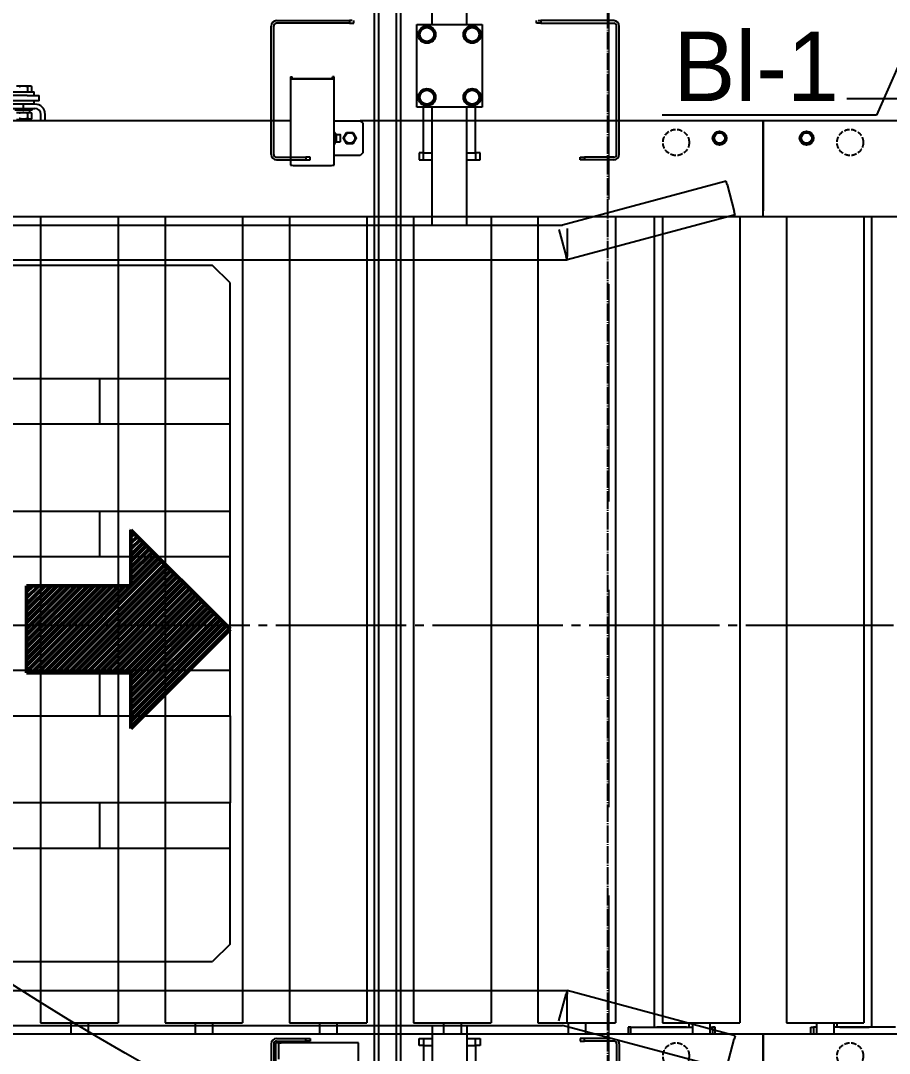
# Model space of a CAD drawing. Header units: millimetres. Extents: x -383313 to -161684, y -117025 to 99224.
# Drawn here: x -346189 to -345190, y -8464 to -7277 of the extents above; entities that cross this region are included whole.
import ezdxf
from ezdxf import colors
from ezdxf.entities.mleader import LeaderData, LeaderLine
from ezdxf.math import Vec2, Vec3

# ---------------------------------------------------------------- set-up
doc = ezdxf.new("R2010")
doc.units = ezdxf.units.MM
doc.header["$MEASUREMENT"] = 0
for name, pattern in [('DASHED', [0.75, 0.5, -0.25]), ('ESKD_shtrih', [4, 3, -1]), ('ESKD_shtrihpunktir', [18, 15, -1, 1, -1]), ('PS-GOST2.303 5', [24, 20, -1.5, 1, -1.5])]:
    doc.linetypes.add(name, pattern=pattern)
doc.layers.get('Defpoints').update_dxf_attribs({"color": 31})
for name, color, linetype in [('001__КОНСТРУКТИВ__размеры внутр.', 7, 'Continuous'), ('PDF_Geometry', 7, 'Continuous'), ('PS_Оси', 5, 'PS-GOST2.303 5'), ('PV-3401', 7, 'Continuous'), ('Ограждения', 20, 'Continuous'), ('Робот', 30, 'Continuous')]:
    doc.layers.add(name, color=color, linetype=linetype)
doc.layers.add('1', color=7, linetype='Continuous', lineweight=50)
doc.styles.add('PSTUDIO', font='arial.ttf')
doc.dimstyles.new('PS_TICK', dxfattribs={"dimscale": 100, "dimtxt": 2.5, "dimasz": 1, "dimexe": 2, "dimexo": 2, "dimgap": 1, "dimtad": 1, "dimdec": 0, "dimzin": 0, "dimdsep": 46, "dimtxsty": 'PSTUDIO', "dimblk": 'ARCHTICK', "dimcen": 2, "dimdle": 1.5, "dimse1": 1, "dimse2": 1, "dimadec": 0, "dimazin": 0, "dimtfac": 1, "dimtdec": 0, "dimtix": 1, "dimtmove": 1, "dimatfit": 3, "dimldrblk": 'ARCHTICK', "dimfxl": 1, "dimtolj": 1, "dimtzin": 0, "dimarcsym": 0})

# ---------------------------------------------------------------- blocks, each defined once
blk = doc.blocks.new('*U108')
at = {"layer": 'Ограждения'}
for points in [[(4188, -15), (105, -15), (105, 15), (4188, 15)], [(4183, -10), (110, -10), (110, 10), (4183, 10)]]:
    blk.add_lwpolyline(points, close=True, dxfattribs=at)
blk = doc.blocks.new('паллета1')
at = {"color": 44}
for p, q in [((20, 600), (0, 580)), ((130, 600), (20, 600)), ((130, -600), (130, 600)), ((182.5, 600), (130, 600)), ((282.5, 600), (182.5, 600)), ((182.5, 600), (182.5, -600)), ((282.5, -600), (282.5, 600)), ((335, 600), (282.5, 600)), ((465, 600), (335, 600)), ((335, 600), (335, -600)), ((465, -600), (465, 600)), ((517.5, 600), (465, 600)), ((517.5, 600), (617.5, 600)), ((517.5, -600), (517.5, 600)), ((617.5, 600), (617.5, -600)), ((670, 600), (617.5, 600)), ((780, 600), (670, 600)), ((670, 600), (670, -600)), ((780, 600), (800, 580)), ((0, 580), (0, -580)), ((800, -580), (800, 580)), ((130, 450), (182.5, 450)), ((282.5, 450), (335, 450)), ((465, 450), (517.5, 450)), ((617.5, 450), (670, 450))]:
    blk.add_line(p, q, dxfattribs=at)
blk = doc.blocks.new('_ArchTick')
at = {"color": 0, "linetype": 'ByBlock', "const_width": 0.15}
blk.add_lwpolyline([(-0.5, -0.5), (0.5, 0.5)], dxfattribs=at)
blk = doc.blocks.new('*D306')
at = {"layer": '001__КОНСТРУКТИВ__размеры внутр.', "color": 0, "linetype": 'ByBlock', "lineweight": -2, "ltscale": 100, "transparency": 16777216}
for p, q in [((-345089.2, -6786.8), (-345089.2, -7566.8)), ((-343889.2, -6786.8), (-343889.2, -7566.8)), ((-343739.2, -7366.8), (-345239.2, -7366.8))]:
    blk.add_line(p, q, dxfattribs=at)
at = {"layer": 'Defpoints', "color": 0, "ltscale": 100, "transparency": 16777216}
for p in [(-345089.2, -6586.8), (-343889.2, -6586.8), (-345089.2, -7366.8)]:
    blk.add_point(p, dxfattribs=at)
at = {"layer": '001__КОНСТРУКТИВ__размеры внутр.', "color": 0, "lineweight": -2, "ltscale": 100, "transparency": 16777216, "xscale": 100, "yscale": 100, "zscale": 100, "rotation": 180}
blk.add_blockref('_ArchTick', (-345089.2, -7366.8), dxfattribs=at)
at = {"layer": '001__КОНСТРУКТИВ__размеры внутр.', "color": 0, "lineweight": -2, "ltscale": 100, "transparency": 16777216, "xscale": 100, "yscale": 100, "zscale": 100}
blk.add_blockref('_ArchTick', (-343889.2, -7366.8), dxfattribs=at)
at = {"layer": '001__КОНСТРУКТИВ__размеры внутр.', "color": 0, "ltscale": 100, "transparency": 16777216, "insert": (-344489.2, -7139.2), "char_height": 250, "attachment_point": 5, "style": 'PSTUDIO'}
blk.add_mtext('\\A1;1200', dxfattribs=at)
blk = doc.blocks.new('A$Cdbab0bab')
at = {"color": 3}
for p, q in [((0, 478), (0, 520)), ((465, 515), (465, 480)), ((560, 520), (560, 480)), ((2000, 520), (2000, 478)), ((557, 480), (557, 498.8)), ((0, 470), (0, 478)), ((465, 480), (553.7, 480)), ((557, 480), (553.7, 480)), ((557, 480), (560, 480)), ((2000, 478), (2000, 470)), ((0, 470), (1865, 470)), ((55, 470), (55, 462)), ((58, 462), (58, 470)), ((61.3, 457), (61.3, 470)), ((81.3, 457), (81.3, 470)), ((152, 470), (152, 462)), ((155, 462), (155, 470)), ((204.2, 457), (204.2, 470)), ((224.2, 457), (224.2, 470)), ((347.1, 457), (347.1, 470)), ((367.1, 457), (367.1, 470)), ((489.9, 457), (489.9, 470)), ((509.9, 457), (509.9, 470)), ((632.8, 457), (632.8, 470)), ((652.8, 457), (652.8, 470)), ((775.7, 457), (775.7, 470)), ((795.7, 457), (795.7, 470)), ((1865, 470), (2000, 470)), ((1918.7, 457), (1918.7, 470)), ((1938.7, 457), (1938.7, 470)), ((1942, 462), (1942, 470)), ((1945, 470), (1945, 462)), ((71.3, 457), (26.8, 457)), ((26.8, -470), (26.8, 457)), ((55, 462), (58, 462)), ((61.3, 462), (58, 462)), ((115.8, 457), (71.3, 457)), ((152, 462), (81.3, 462)), ((85, 462), (85, 457)), ((88, 462), (122, 462)), ((115.8, -470), (115.8, 457)), ((125, 462), (125, -470)), ((152, 462), (155, 462)), ((214.2, 457), (169.7, 457)), ((169.7, -470), (169.7, 457)), ((258.7, 457), (214.2, 457)), ((258.7, -470), (258.7, 457)), ((357.1, 457), (312.6, 457)), ((312.6, -470), (312.6, 457)), ((401.6, 457), (357.1, 457)), ((401.6, -470), (401.6, 457)), ((499.9, 457), (455.4, 457)), ((455.4, 104), (455.4, 457)), ((544.4, 457), (499.9, 457)), ((544.4, 104), (544.4, 457)), ((642.8, 457), (598.3, 457)), ((598.3, -470), (598.3, 457)), ((687.3, 457), (642.8, 457)), ((687.3, -470), (687.3, 457)), ((785.7, 457), (741.2, 457)), ((741.2, -470), (741.2, 457)), ((830.2, 457), (785.7, 457)), ((830.2, -470), (830.2, 457)), ((1848, 462), (1855, 462)), ((1848, 462), (1865, 462)), ((1865, 462), (1918.7, 462)), ((1875, 462), (1875, -470)), ((1912, 462), (1878, 462)), ((1928.7, 457), (1884.2, 457)), ((1884.2, -470), (1884.2, 457)), ((1915, 462), (1915, 457)), ((1973.2, 457), (1928.7, 457)), ((1938.7, 462), (1942, 462)), ((1945, 462), (1942, 462)), ((1973.2, -470), (1973.2, 457)), ((455.4, -470), (455.4, 104)), ((544.4, -470), (544.4, 104)), ((0, -470), (0, -476.3)), ((2000, -470), (0, -470)), ((2000, -470), (2000, -476.3)), ((0, -580), (0, -476.3)), ((2000, -476.3), (2000, -580)), ((493, -529), (493, -628.6)), ((538.3, -528.6), (497.7, -528.6)), ((543, -628.6), (543, -529)), ((460, -543), (463, -540)), ((460, -577), (460, -543)), ((463, -540), (493, -540)), ((485.8, -556), (486.1, -555.7)), ((485.8, -556), (485.8, -563.9)), ((486.1, -564.2), (486.1, -555.7)), ((490.8, -555.7), (486.1, -555.7)), ((490.8, -564.2), (490.8, -555.7)), ((492, -556.3), (490.8, -556.3)), ((492, -555), (492, -565)), ((493, -555), (492, -555)), ((485.8, -563.9), (486.1, -564.2)), ((490.8, -564.2), (486.1, -564.2)), ((492, -563.7), (490.8, -563.7)), ((493, -565), (492, -565)), ((0, -580), (463, -580)), ((463, -580), (460, -577)), ((493, -580), (463, -580)), ((543, -580), (1463, -580)), ((825, -580), (825, -587.3)), ((830, -580), (830, -587.3)), ((842, -581.5), (840.2, -582.5)), ((858, -581.5), (842, -581.5)), ((845, -581.5), (845, -580)), ((1543, -580), (2000, -580)), ((840, -592), (860, -592)), ((840, -592), (840, -594)), ((840.2, -582.5), (840.2, -588.5)), ((842, -589.5), (840.2, -588.5)), ((858, -589.5), (842, -589.5)), ((842.5, -589.5), (842.5, -592)), ((845.1, -582.5), (845.1, -588.5)), ((832, -603), (845.6, -603)), ((832, -603), (832, -609)), ((850, -594), (836.7, -594)), ((836.7, -599), (850, -599)), ((837.5, -599), (837.5, -603)), ((845.6, -603), (986.4, -603)), ((850, -594), (850, -599)), ((870, -594), (850, -594)), ((850, -599), (870, -599)), ((845.6, -609), (832, -609)), ((837.5, -609), (837.5, -613)), ((862.5, -613), (837.5, -613)), ((840.2, -613), (840.2, -619)), ((845.1, -613), (845.1, -619)), ((845.6, -609), (986.4, -609)), ((493, -628.6), (493, -630.4)), ((495, -628.6), (495, -630.4)), ((538.3, -628.2), (497.7, -628.2)), ((538.3, -628.4), (497.7, -628.4)), ((541, -628.6), (541, -630.4)), ((543, -630.4), (543, -628.6)), ((842, -620), (840.2, -619)), ((858, -620), (842, -620)), ((493, -630.4), (495, -630.4)), ((543, -630.4), (541, -630.4))]:
    blk.add_line(p, q, dxfattribs=at)
at = {"color": 1, "linetype": 'ESKD_shtrihpunktir', "ltscale": 10}
blk.add_line((2000, 0), (0, 0), dxfattribs=at)
at = {"color": 94, "linetype": 'ESKD_shtrih', "ltscale": 2}
for centre in [(100, 495), (1900, 495), (100, -555), (1900, -555)]:
    blk.add_circle(centre, 15, dxfattribs=at)
at = {"color": 3}
for centre, radius in [((50, -560), 8), ((50, -560), 6), ((475, -560), 6), ((1950, -560), 8), ((1950, -560), 6)]:
    blk.add_circle(centre, radius, dxfattribs=at)
for centre, radius, start, end in [((500, -560), 10, 134.427, 156.9261), ((500, -560), 10, 203.0739, 225.573), ((836.7, -587.3), 11.7, 180, 270), ((836.7, -587.3), 6.7, 180, 270)]:
    blk.add_arc(centre, radius, start, end, dxfattribs=at)
for centre, major_axis, start_param, end_param in [((497.7, -529), (-4.7, 0), 4.712389, 6.283185), ((538.3, -529), (-4.7, 0), 3.141593, 4.712389), ((497.7, -628.6), (4.7, 0), 1.570796, 3.141593), ((497.7, -628.6), (-2.7, 0), 4.712389, 6.283185), ((538.3, -628.6), (4.7, 0), 0, 1.570796), ((538.3, -628.6), (2.7, 0), 0, 1.570796)]:
    blk.add_ellipse(centre, major_axis=major_axis, ratio=0.087156, start_param=start_param, end_param=end_param, dxfattribs=at)
for points, weights in [([(46.2, -553.5), (44.4, -556.7), (42.5, -560)], [1.2245094272, 1.41394169484, 1.2245094272]), ([(53.8, -553.5), (50, -553.5), (46.2, -553.5)], [1.2245094272, 1.41394169484, 1.2245094272]), ([(57.5, -560), (55.6, -556.7), (53.8, -553.5)], [1.2245094272, 1.41394169484, 1.2245094272]), ([(467.5, -560), (469.4, -556.7), (471.2, -553.5)], [1.2245094272, 1.41394169484, 1.2245094272]), ([(471.2, -553.5), (475, -553.5), (478.8, -553.5)], [1.2245094272, 1.41394169484, 1.2245094272]), ([(478.8, -553.5), (480.6, -556.7), (482.5, -560)], [1.2245094272, 1.41394169484, 1.2245094272]), ([(1946.2, -553.5), (1944.4, -556.7), (1942.5, -560)], [1.2245094272, 1.41394169484, 1.2245094272]), ([(1953.8, -553.5), (1950, -553.5), (1946.2, -553.5)], [1.2245094272, 1.41394169484, 1.2245094272]), ([(1957.5, -560), (1955.6, -556.7), (1953.8, -553.5)], [1.2245094272, 1.41394169484, 1.2245094272]), ([(42.5, -560), (44.4, -563.2), (46.2, -566.5)], [1.2245094272, 1.41394169484, 1.2245094272]), ([(46.2, -566.5), (50, -566.5), (53.8, -566.5)], [1.2245094272, 1.41394169484, 1.2245094272]), ([(53.8, -566.5), (55.6, -563.2), (57.5, -560)], [1.2245094272, 1.41394169484, 1.2245094272]), ([(471.2, -566.5), (469.4, -563.2), (467.5, -560)], [1.2245094272, 1.41394169484, 1.2245094272]), ([(478.8, -566.5), (475, -566.5), (471.2, -566.5)], [1.2245094272, 1.41394169484, 1.2245094272]), ([(482.5, -560), (480.6, -563.2), (478.8, -566.5)], [1.2245094272, 1.41394169484, 1.2245094272]), ([(1942.5, -560), (1944.4, -563.2), (1946.2, -566.5)], [1.2245094272, 1.41394169484, 1.2245094272]), ([(1946.2, -566.5), (1950, -566.5), (1953.8, -566.5)], [1.2245094272, 1.41394169484, 1.2245094272]), ([(1953.8, -566.5), (1955.6, -563.2), (1957.5, -560)], [1.2245094272, 1.41394169484, 1.2245094272]), ([(840.2, -582.5), (842.6, -581.1), (845.1, -582.5)], [1.22364575665, 1.41294441399, 1.22364575665]), ([(840.2, -588.5), (842.6, -589.9), (845.1, -588.5)], [1.22364575665, 1.41294441399, 1.22364575665]), ([(845.1, -582.5), (850, -581.1), (854.9, -582.5)], [1.22364575665, 1.41294441399, 1.22364575665]), ([(845.1, -588.5), (850, -589.9), (854.9, -588.5)], [1.22364575665, 1.41294441399, 1.22364575665]), ([(840.2, -619), (842.6, -620.4), (845.1, -619)], [1.22364575665, 1.41294441399, 1.22364575665]), ([(845.1, -619), (850, -620.4), (854.9, -619)], [1.22364575665, 1.41294441399, 1.22364575665])]:
    blk.add_rational_spline(points, weights, degree=2, dxfattribs=at)
blk = doc.blocks.new('Робот ABB IRB660_3.15 (сверху)')
at = {"layer": 'Робот'}
blk.add_circle((0, 0), 3150, dxfattribs=at)
blk = doc.blocks.new('A$Cf5759c35')
at = {"layer": 'PDF_Geometry', "color": 8, "lineweight": 13}
for points in [[(12949.6, 10782.3), (12949.6, 11032.1)], [(12949.6, 10435.2), (12949.6, 10684.9)], [(12949.6, 10083.8), (12949.6, 10333.6)], [(12949.6, 9732.4), (12949.6, 9982.2)]]:
    blk.add_lwpolyline(points, dxfattribs=at)
blk = doc.blocks.new('A$C720D38B5')
at = {"layer": '1', "color": 6}
for p, q in [((-113.9, 50.1), (-113.9, 114.1)), ((-113.9, 114.1), (0.1, 0.1)), ((-113.9, 113.6), (-113.6, 113.8)), ((-113.9, 106.5), (-110.1, 110.3)), ((-113.9, 99.4), (-106.5, 106.8)), ((-113.9, 92.3), (-103, 103.2)), ((-113.9, 85.3), (-99.5, 99.7)), ((-113.9, 78.2), (-95.9, 96.2)), ((-113.9, 71.1), (-92.4, 92.6)), ((-113.9, 64.1), (-88.9, 89.1)), ((-113.9, 57), (-85.3, 85.5)), ((-213.7, -49.9), (-81.8, 82)), ((-206.6, -49.9), (-78.2, 78.5)), ((-199.5, -49.9), (-74.7, 74.9)), ((-192.5, -49.9), (-71.2, 71.4)), ((-185.4, -49.9), (-67.6, 67.9)), ((-178.3, -49.9), (-64.1, 64.3)), ((-171.3, -49.9), (-60.6, 60.8)), ((-233.9, 43), (-226.8, 50.1)), ((-233.9, 36), (-219.7, 50.1)), ((-233.9, 28.9), (-212.7, 50.1)), ((-233.9, 21.8), (-205.6, 50.1)), ((-233.9, 14.8), (-198.5, 50.1)), ((-233.9, 7.7), (-191.5, 50.1)), ((-233.9, 0.6), (-184.4, 50.1)), ((-233.9, -6.4), (-177.3, 50.1)), ((-233.9, -13.5), (-170.2, 50.1)), ((-233.9, -20.6), (-163.2, 50.1)), ((-233.9, -27.7), (-156.1, 50.1)), ((-233.9, -34.7), (-149, 50.1)), ((-233.9, -41.8), (-142, 50.1)), ((-233.9, -48.9), (-134.9, 50.1)), ((-233.9, 50.1), (-113.9, 50.1)), ((-233.9, -49.9), (-233.9, 50.1)), ((-227.8, -49.9), (-127.8, 50.1)), ((-220.8, -49.9), (-120.8, 50.1)), ((-164.2, -49.9), (-57, 57.3)), ((-157.1, -49.9), (-53.5, 53.7)), ((-150, -49.9), (-50, 50.2)), ((-143, -49.9), (-46.4, 46.7)), ((-135.9, -49.9), (-42.9, 43.1)), ((-128.8, -49.9), (-39.4, 39.6)), ((-121.8, -49.9), (-35.8, 36.1)), ((-114.7, -49.9), (-32.3, 32.5)), ((-113.9, -56.2), (-28.7, 29)), ((-113.9, -63.2), (-25.2, 25.4)), ((-113.9, -70.3), (-21.7, 21.9)), ((-113.9, -77.4), (-18.1, 18.4)), ((-113.9, -84.4), (-14.6, 14.8)), ((-113.9, -91.5), (-11.1, 11.3)), ((-113.9, -98.6), (-7.5, 7.8)), ((-113.9, -105.7), (-4, 4.2)), ((-113.9, -112.7), (-0.5, 0.7)), ((0.1, 0.1), (-113.9, -113.9)), ((-113.9, -49.9), (-233.9, -49.9)), ((-113.9, -113.9), (-113.9, -49.9))]:
    blk.add_line(p, q, dxfattribs=at)
blk = doc.blocks.new('*U205')
at = {"layer": 'PV-3401'}
for p, q in [((15110.6, -4021.7), (15110.6, -3952.2)), ((15150.6, -4021.7), (15150.6, -3952.2)), ((14925.6, -4170.9), (14925.6, -4023.5)), ((14928.6, -4170.9), (14928.6, -4023.5)), ((14931.9, -4017.2), (15015.6, -4017.2)), ((15015.6, -4020.2), (14931.9, -4020.2)), ((15018.6, -4017.2), (15015.6, -4017.2)), ((15015.6, -4017.2), (15015.6, -4020.2)), ((15015.6, -4020.2), (15020.6, -4020.2)), ((15020.6, -4020.2), (15020.6, -4017.2)), ((15093.1, -4021.7), (15168.1, -4021.7)), ((15093.1, -4116.7), (15093.1, -4021.7)), ((15168.1, -4021.7), (15168.1, -4116.7)), ((15230.6, -4020.2), (15230.6, -4017.2)), ((15235.6, -4020.2), (15230.6, -4020.2)), ((15232.6, -4017.2), (15235.6, -4017.2)), ((15235.6, -4017.2), (15235.6, -4020.2)), ((15319.3, -4017.2), (15235.6, -4017.2)), ((15235.6, -4020.2), (15319.3, -4020.2)), ((15322.6, -4170.9), (15322.6, -4023.5)), ((15325.6, -4170.9), (15325.6, -4023.5)), ((15168.1, -4116.7), (15093.1, -4116.7)), ((15100.6, -4169.2), (15100.6, -4116.7)), ((15110.6, -4252.2), (15110.6, -4116.7)), ((15150.6, -4252.2), (15150.6, -4116.7)), ((15160.6, -4169.2), (15160.6, -4116.7)), ((14931.9, -4174.2), (14965.6, -4174.2)), ((14931.9, -4177.2), (14965.6, -4177.2)), ((14970.6, -4174.2), (14965.6, -4174.2)), ((14965.6, -4174.2), (14965.6, -4177.2)), ((14965.6, -4177.2), (14970.6, -4177.2)), ((14970.6, -4177.2), (14970.6, -4174.2)), ((15100.6, -4169.2), (15095.6, -4169.2)), ((15095.6, -4169.2), (15095.6, -4177.2)), ((15095.6, -4177.2), (15100.6, -4177.2)), ((15100.6, -4177.2), (15100.6, -4169.2)), ((15100.6, -4169.2), (15110.6, -4169.2)), ((15100.6, -4177.2), (15110.6, -4177.2)), ((15150.6, -4169.2), (15160.6, -4169.2)), ((15150.6, -4177.2), (15160.6, -4177.2)), ((15160.6, -4169.2), (15160.6, -4177.2)), ((15165.6, -4169.2), (15160.6, -4169.2)), ((15160.6, -4177.2), (15165.6, -4177.2)), ((15165.6, -4177.2), (15165.6, -4169.2)), ((15280.6, -4177.2), (15280.6, -4174.2)), ((15280.6, -4174.2), (15285.6, -4174.2)), ((15285.6, -4177.2), (15280.6, -4177.2)), ((15319.3, -4174.2), (15285.6, -4174.2)), ((15285.6, -4174.2), (15285.6, -4177.2)), ((15319.3, -4177.2), (15285.6, -4177.2)), ((15448.5, -4201.8), (15260.4, -4252.2)), ((15449.5, -4205.7), (15448.5, -4201.8)), ((15449.5, -4205.7), (15457.8, -4236.6)), ((15458.8, -4240.4), (15457.8, -4236.6)), ((15458.8, -4240.4), (15265.6, -4292.2)), ((13720.9, -4252.2), (15260.4, -4252.2)), ((15256.3, -4257.4), (15264.6, -4288.3)), ((15265.6, -4256.2), (15265.6, -4288.2)), ((13715.6, -4292.2), (15265.6, -4292.2)), ((15265.6, -4292.2), (15264.6, -4288.3)), ((15265.6, -4292.2), (15265.6, -4288.2)), ((13715.6, -5132.2), (15265.6, -5132.2)), ((15256.3, -5167), (15264.6, -5136.1)), ((15265.6, -5132.2), (15264.6, -5136.1)), ((15458.8, -5184), (15265.6, -5132.2)), ((15265.6, -5132.2), (15265.6, -5136.2)), ((15265.6, -5168.2), (15265.6, -5136.2)), ((13720.9, -5172.2), (15260.4, -5172.2)), ((15110.6, -5172.2), (15110.6, -5247.7)), ((15150.6, -5172.2), (15150.6, -5247.7)), ((15448.5, -5222.6), (15260.4, -5172.2)), ((14931.9, -5187.2), (14965.6, -5187.2)), ((14965.6, -5187.2), (14970.6, -5187.2)), ((14965.6, -5190.2), (14965.6, -5187.2)), ((14970.6, -5187.2), (14970.6, -5190.2)), ((15095.6, -5187.2), (15100.6, -5187.2)), ((15095.6, -5195.2), (15095.6, -5187.2)), ((15100.6, -5187.2), (15110.6, -5187.2)), ((15100.6, -5187.2), (15100.6, -5195.2)), ((15150.6, -5187.2), (15160.6, -5187.2)), ((15160.6, -5187.2), (15165.6, -5187.2)), ((15160.6, -5195.2), (15160.6, -5187.2)), ((15165.6, -5187.2), (15165.6, -5195.2)), ((15280.6, -5187.2), (15280.6, -5190.2)), ((15285.6, -5187.2), (15280.6, -5187.2)), ((15285.6, -5190.2), (15285.6, -5187.2)), ((15316.3, -5187.2), (15285.6, -5187.2)), ((15458.8, -5184), (15457.8, -5187.8)), ((14925.6, -5193.5), (14925.6, -5340.9)), ((14928.6, -5193.5), (14928.6, -5340.9)), ((14931.9, -5190.2), (14965.6, -5190.2)), ((14970.6, -5190.2), (14965.6, -5190.2)), ((15100.6, -5195.2), (15095.6, -5195.2)), ((15100.6, -5195.2), (15100.6, -5247.7)), ((15100.6, -5195.2), (15110.6, -5195.2)), ((15150.6, -5195.2), (15160.6, -5195.2)), ((15160.6, -5195.2), (15160.6, -5247.7)), ((15165.6, -5195.2), (15160.6, -5195.2)), ((15280.6, -5190.2), (15285.6, -5190.2)), ((15319.3, -5190.2), (15285.6, -5190.2)), ((15322.6, -5193.5), (15322.6, -5340.9)), ((15325.6, -5193.5), (15325.6, -5340.9)), ((15449.5, -5218.7), (15457.8, -5187.8))]:
    blk.add_line(p, q, dxfattribs=at)
for centre, radius in [((15104.6, -4033.2), 10), ((15156.6, -4033.2), 10), ((15104.6, -4033.2), 8), ((15156.6, -4033.2), 8), ((15104.6, -4105.2), 10), ((15156.6, -4105.2), 10), ((15104.6, -4105.2), 8), ((15156.6, -4105.2), 8)]:
    blk.add_circle(centre, radius, dxfattribs=at)
for centre, radius, start, end in [((14931.9, -4023.5), 6.3, 90, 180), ((14931.9, -4023.5), 3.3, 90, 180), ((15319.3, -4023.5), 6.3, 0, 90), ((15319.3, -4023.5), 3.3, 360, 90), ((14931.9, -4170.9), 6.3, 180, 270), ((14931.9, -4170.9), 3.3, 180, 270), ((15319.3, -4170.9), 3.3, 270, 0), ((15319.3, -4170.9), 6.3, -90, 0), ((14931.9, -5193.5), 6.3, 90, 180), ((14931.9, -5193.5), 3.3, 90, 180), ((15319.3, -5193.5), 3.3, 0, 90), ((15319.3, -5193.5), 6.3, 360, 42.4882)]:
    blk.add_arc(centre, radius, start, end, dxfattribs=at)
for points in [[(15094.8, -4033.2), (15097.3, -4028.9), (15099.7, -4024.7)], [(15099.7, -4041.7), (15097.3, -4037.4), (15094.8, -4033.2)], [(15099.7, -4024.7), (15104.6, -4024.7), (15109.5, -4024.7)], [(15109.5, -4024.7), (15112, -4028.9), (15114.4, -4033.2)], [(15114.4, -4033.2), (15112, -4037.4), (15109.5, -4041.7)], [(15151.7, -4024.7), (15149.3, -4028.9), (15146.8, -4033.2)], [(15146.8, -4033.2), (15149.3, -4037.4), (15151.7, -4041.7)], [(15161.5, -4024.7), (15156.6, -4024.7), (15151.7, -4024.7)], [(15166.4, -4033.2), (15164, -4028.9), (15161.5, -4024.7)], [(15161.5, -4041.7), (15164, -4037.4), (15166.4, -4033.2)], [(15109.5, -4041.7), (15104.6, -4041.7), (15099.7, -4041.7)], [(15151.7, -4041.7), (15156.6, -4041.7), (15161.5, -4041.7)], [(15099.7, -4096.7), (15097.3, -4100.9), (15094.8, -4105.2)], [(15094.8, -4105.2), (15097.3, -4109.4), (15099.7, -4113.7)], [(15109.5, -4096.7), (15104.6, -4096.7), (15099.7, -4096.7)], [(15114.4, -4105.2), (15112, -4100.9), (15109.5, -4096.7)], [(15109.5, -4113.7), (15112, -4109.4), (15114.4, -4105.2)], [(15146.8, -4105.2), (15149.3, -4100.9), (15151.7, -4096.7)], [(15151.7, -4113.7), (15149.3, -4109.4), (15146.8, -4105.2)], [(15151.7, -4096.7), (15156.6, -4096.7), (15161.5, -4096.7)], [(15161.5, -4096.7), (15164, -4100.9), (15166.4, -4105.2)], [(15166.4, -4105.2), (15164, -4109.4), (15161.5, -4113.7)], [(15099.7, -4113.7), (15104.6, -4113.7), (15109.5, -4113.7)], [(15161.5, -4113.7), (15156.6, -4113.7), (15151.7, -4113.7)]]:
    blk.add_rational_spline(points, [1.22364575665, 1.41294441399, 1.22364575665], degree=2, dxfattribs=at)

msp = doc.modelspace()

# ---------------------------------------------------------------- linework, layer by layer
at = {"layer": 'PS_Оси'}
msp.add_lwpolyline([(-345514.05882, -21435.50851), (-345514.05882, -17582.0977), (-345514.05882, -11582.0977), (-345514.05882, -5582.0977), (-345514.05882, -582.3977), (-345514.05882, 2825.4576)], dxfattribs=at)

# ---------------------------------------------------------------- block references
at = {"ltscale": 100}
msp.add_blockref('A$Cf5759c35', (-358461.97282, -18264.93104), dxfattribs=at)
at = {"linetype": 'DASHED', "rotation": 180}
for p in [(-345335.51332, -7972.09281), (-343335.51332, -7972.09281)]:
    msp.add_blockref('A$Cdbab0bab', p, dxfattribs=at)
at = {"color": 2, "rotation": 270}
msp.add_blockref('паллета1', (-346548.07318, -7558.57545), dxfattribs=at)
msp.add_blockref('A$C720D38B5', (-345948.07318, -7976.7259))
at = {"layer": 'PV-3401'}
msp.add_blockref('*U205', (-360826.44461, -3259.90467), dxfattribs=at)
at = {"layer": 'Робот', "rotation": 180}
msp.add_blockref('Робот ABB IRB660_3.15 (сверху)', (-344500.63713, -5731.42318), dxfattribs=at)
at = {"layer": 'Робот', "linetype": 'DASHED', "rotation": 90}
msp.add_blockref('*U108', (-345767.17107, -9031.0239), dxfattribs=at)

# ---------------------------------------------------------------- dimensions: what is measured, and where the dimension line sits
at = {"layer": '001__КОНСТРУКТИВ__размеры внутр.', "ltscale": 100}
dim = msp.add_linear_dim(base=(-345089.2459, -7366.79448), p1=(-343889.2459, -6586.77247), p2=(-345089.2459, -6586.77247), dimstyle='PS_TICK', override={"dimse1": 0, "dimse2": 0, "dimarcsym": 1}, dxfattribs=at)
dim.commit()
dim.dimension.update_dxf_attribs({"geometry": '*D306', "text_midpoint": (-344489.2459, -7139.15123)})

# ---------------------------------------------------------------- leaders
at = {"ltscale": 100}
ml = msp.add_multileader_mtext('Standard', dxfattribs=at)
ml.set_content('Bl-1', color=256)
ml.set_leader_properties()
ml.build(insert=Vec2(0, 0))
ml.multileader.update_dxf_attribs({"text_right_attachment_type": 6, "dogleg_length": 0.36, "arrow_head_size": 0.18})
ctx = ml.context
ctx.base_point, ctx.char_height, ctx.arrow_head_size, ctx.landing_gap_size, ctx.plane_origin = Vec3(-345475.24414, -7329.61921), 80, 0.18, 0.09, Vec3(-346937.93137, -7848.92634)
ctx.right_attachment, ctx.text_align_type = 6, 2
notes = []
notes.append((ctx, [(1, (1, 1, 0), (-345205.35791, -7385.61921), (-1, 0), 43.03956, [(0, [(-345143.76004, -7245.77651)], 0, [])])]))
ctx.mtext.insert, ctx.mtext.alignment, ctx.mtext.flow_direction = Vec3(-345248.48747, -7289.61921), 3, 5
for ctx, leaders in notes:
    for number, flags, end, landing, length, lines in leaders:
        leader = LeaderData()
        leader.index, (leader.has_last_leader_line, leader.has_dogleg_vector, leader.attachment_direction) = number, flags
        leader.last_leader_point, leader.dogleg_vector, leader.dogleg_length = Vec3(end), Vec3(landing), length
        for number, points, colour, breaks in lines:
            line = LeaderLine()
            line.index, line.vertices, line.color, line.breaks = number, Vec3.list(points), colors.encode_raw_color(colour), breaks
            leader.lines.append(line)
        ctx.leaders.append(leader)

doc.saveas('drawing.dxf')
